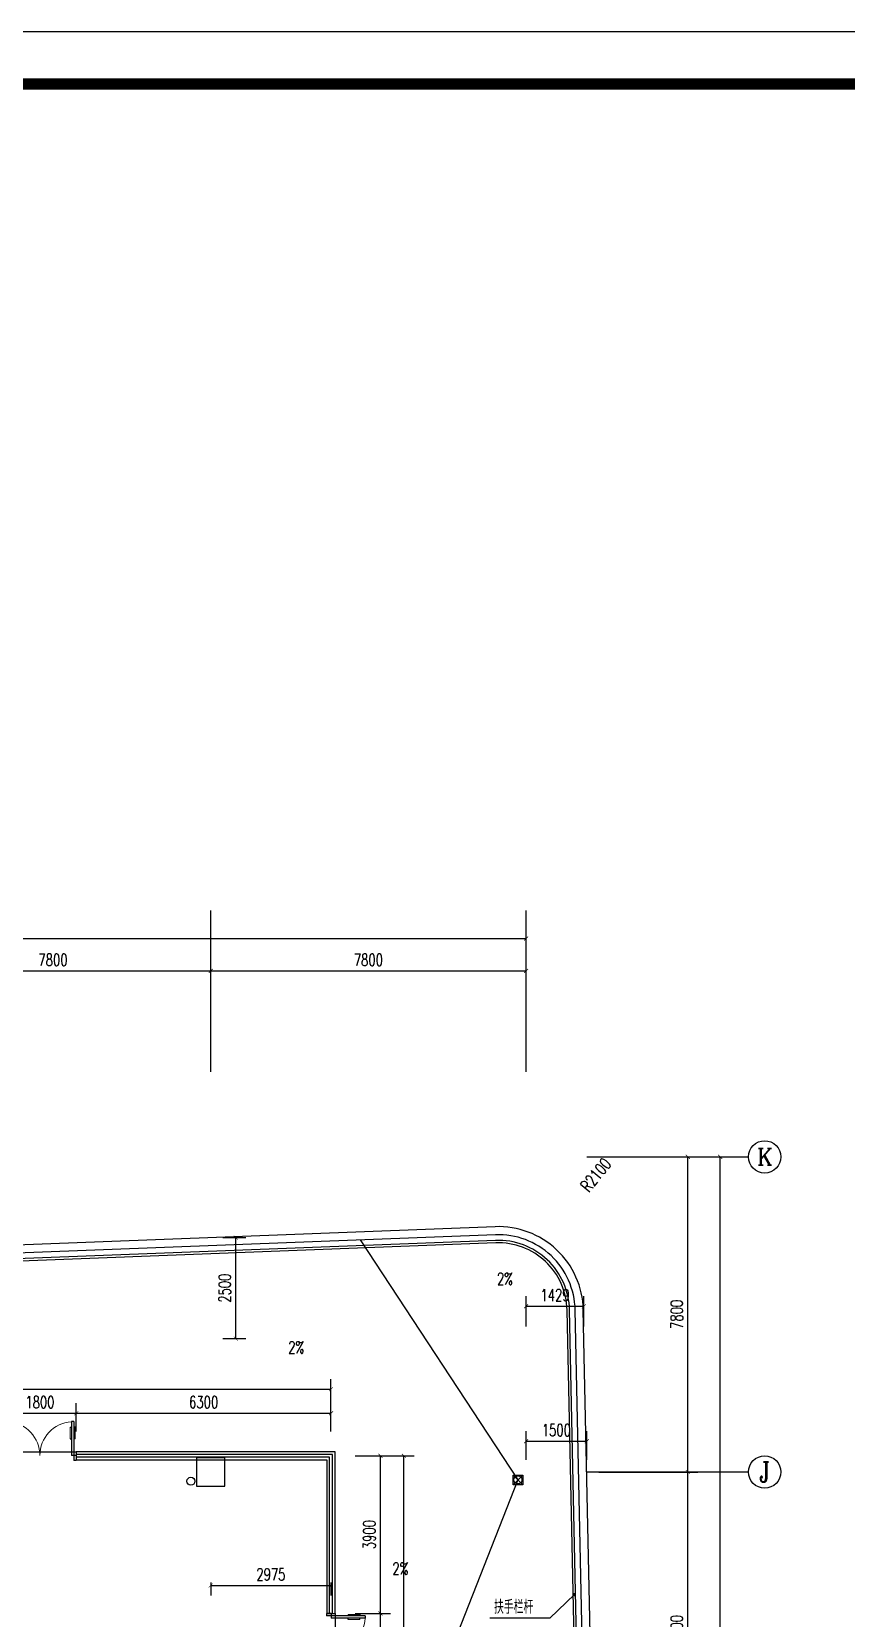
# Model space of a CAD drawing. Header units: millimetres. Extents: x 2680932 to 6187768, y 127588 to 383208.
# Drawn here: x 2766312 to 2786455, y 199823 to 239089 of the extents above; entities that cross this region are included whole.
import ezdxf
from ezdxf.enums import TextEntityAlignment as Align

# ---------------------------------------------------------------- set-up
doc = ezdxf.new("R2010")
doc.units = ezdxf.units.MM
doc.header["$LTSCALE"] = 20
for name, color, linetype in [('AXIS', 3, 'Continuous'), ('AXIS_TEXT', 7, 'Continuous'), ('COLUMN', 9, 'Continuous'), ('CURTWALL', 4, 'Continuous'), ('DIM_LEAD', 3, 'Continuous'), ('DIM_SYMB', 3, 'Continuous'), ('LAYER1', 6, 'Continuous'), ('PUB_DIM', 3, 'Continuous'), ('PUB_TEXT', 41, 'Continuous'), ('WINDOW', 4, 'Continuous'), ('屋面排水', 210, 'Continuous'), ('标注', 6, 'Continuous'), ('细线', 8, 'Continuous'), ('装饰一', 201, 'Continuous'), ('阳台栏杆', 149, 'Continuous')]:
    doc.layers.add(name, color=color, linetype=linetype)
doc.styles.add('_TCH_AXIS', font='COMPLEX', dxfattribs={"bigfont": 'GBCBIG'})
doc.styles.add('_TCH_DIM', font='SIMPLEX', dxfattribs={"bigfont": 'GBCBIG'})
doc.styles.add('_TCH_DIM_T3', font='SIMPLEX', dxfattribs={"width": 0.705882, "bigfont": 'GBCBIG'})
doc.styles.add('COMPLEX', font='complex')
doc.dimstyles.new('_TCH_ARCH&&100', dxfattribs={"dimtxt": 297.5, "dimasz": 100, "dimexe": 250, "dimexo": 300, "dimgap": 126.25, "dimtad": 1, "dimdec": 0, "dimzin": 0, "dimdsep": 46, "dimtxsty": '_TCH_DIM_T3', "dimblk": 'ARCHTICK', "dimcen": 0.09, "dimclrt": 7, "dimazin": 2, "dimtfac": 1, "dimtdec": 0, "dimtix": 1, "dimtmove": 2, "dimatfit": 3, "dimfxl": 1, "dimtolj": 1, "dimtzin": 0, "dimarcsym": 0})

# ---------------------------------------------------------------- blocks, each defined once
blk = doc.blocks.new('234554321')
at = {"layer": 'LAYER1', "color": 5}
blk.add_lwpolyline([(2236643.3, 12584.1), (2274744.2, 12584.1), (2274744.2, 38851.1), (2236643.3, 38851.1)], close=True, dxfattribs=at)
at = {"layer": 'LAYER1', "color": 8, "const_width": 66.6}
blk.add_lwpolyline([(2274439.8, 12888.6), (2274439.8, 38546.6), (2237780.7, 38546.6), (2237780.7, 12888.6)], close=True, dxfattribs=at)
blk = doc.blocks.new('sfdhfgj')
at = {"layer": '屋面排水'}
for p, q in [((-60, 60), (60, -60)), ((-60, -60), (60, 60))]:
    blk.add_line(p, q, dxfattribs=at)
blk.add_lwpolyline([(-60, 60), (60, 60), (60, -60), (-60, -60)], close=True, dxfattribs=at)
blk.add_circle((0, 0), 50, dxfattribs=at)
blk = doc.blocks.new('_ArchTick')
at = {"color": 0, "linetype": 'ByBlock', "lineweight": -3, "const_width": 0.15}
blk.add_lwpolyline([(-0.5, -0.5), (0.5, 0.5)], dxfattribs=at)
blk = doc.blocks.new('*D159')
at = {"layer": 'Defpoints', "color": 0, "lineweight": -3, "transparency": 16777216}
for p in [(2767413, 204897), (2765613, 204143), (2767413, 204143)]:
    blk.add_point(p, dxfattribs=at)
at = {"layer": 'PUB_DIM', "color": 0, "lineweight": -2, "transparency": 16777216}
for p, q in [((2765613, 204443), (2765613, 205147)), ((2767413, 204443), (2767413, 205147)), ((2765613, 204897), (2767413, 204897))]:
    blk.add_line(p, q, dxfattribs=at)
at = {"layer": 'PUB_DIM', "color": 0, "lineweight": -2, "transparency": 16777216, "xscale": 100, "yscale": 100, "zscale": 100, "rotation": 180}
blk.add_blockref('_ArchTick', (2765613, 204897), dxfattribs=at)
at = {"layer": 'PUB_DIM', "color": 0, "lineweight": -2, "transparency": 16777216, "xscale": 100, "yscale": 100, "zscale": 100}
blk.add_blockref('_ArchTick', (2767413, 204897), dxfattribs=at)
at = {"layer": 'PUB_DIM', "color": 7, "transparency": 16777216, "insert": (2766513, 205172), "char_height": 297.5, "attachment_point": 5, "style": '_TCH_DIM_T3'}
blk.add_mtext('\\A1;1800', dxfattribs=at)
blk = doc.blocks.new('*D160')
at = {"layer": 'Defpoints', "color": 0, "lineweight": -3, "transparency": 16777216}
for p in [(2773712, 204897), (2767413, 204143), (2773712, 204143)]:
    blk.add_point(p, dxfattribs=at)
at = {"layer": 'PUB_DIM', "color": 0, "lineweight": -2, "transparency": 16777216}
for p, q in [((2767413, 204443), (2767413, 205147)), ((2773712, 204443), (2773712, 205147)), ((2767413, 204897), (2773712, 204897))]:
    blk.add_line(p, q, dxfattribs=at)
at = {"layer": 'PUB_DIM', "color": 0, "lineweight": -2, "transparency": 16777216, "xscale": 100, "yscale": 100, "zscale": 100, "rotation": 180}
blk.add_blockref('_ArchTick', (2767413, 204897), dxfattribs=at)
at = {"layer": 'PUB_DIM', "color": 0, "lineweight": -2, "transparency": 16777216, "xscale": 100, "yscale": 100, "zscale": 100}
blk.add_blockref('_ArchTick', (2773712, 204897), dxfattribs=at)
at = {"layer": 'PUB_DIM', "color": 7, "transparency": 16777216, "insert": (2770563, 205172), "char_height": 297.5, "attachment_point": 5, "style": '_TCH_DIM_T3'}
blk.add_mtext('\\A1;6300', dxfattribs=at)
blk = doc.blocks.new('*D161')
at = {"layer": 'Defpoints', "color": 0, "lineweight": -3, "transparency": 16777216}
for p in [(2773712, 205493), (2751838, 204143), (2773712, 204143)]:
    blk.add_point(p, dxfattribs=at)
at = {"layer": 'PUB_DIM', "color": 0, "lineweight": -2, "transparency": 16777216}
for p, q in [((2751838, 204443), (2751838, 205743)), ((2751838, 205493), (2773712, 205493)), ((2773712, 204443), (2773712, 205743))]:
    blk.add_line(p, q, dxfattribs=at)
at = {"layer": 'PUB_DIM', "color": 0, "lineweight": -2, "transparency": 16777216, "xscale": 100, "yscale": 100, "zscale": 100, "rotation": 180}
blk.add_blockref('_ArchTick', (2751838, 205493), dxfattribs=at)
at = {"layer": 'PUB_DIM', "color": 0, "lineweight": -2, "transparency": 16777216, "xscale": 100, "yscale": 100, "zscale": 100}
blk.add_blockref('_ArchTick', (2773712, 205493), dxfattribs=at)
at = {"layer": 'PUB_DIM', "color": 7, "transparency": 16777216, "insert": (2762775, 205768), "char_height": 297.5, "attachment_point": 5, "style": '_TCH_DIM_T3'}
blk.add_mtext('\\A1;21874', dxfattribs=at)
blk = doc.blocks.new('*D162')
at = {"layer": 'Defpoints', "color": 0, "lineweight": -3, "transparency": 16777216}
for p in [(2774012, 203843), (2774935, 203843), (2774012, 199943)]:
    blk.add_point(p, dxfattribs=at)
at = {"layer": 'PUB_DIM', "color": 0, "lineweight": -2, "transparency": 16777216}
for p, q in [((2774312, 203843), (2775185, 203843)), ((2774935, 199943), (2774935, 203843)), ((2774312, 199943), (2775185, 199943))]:
    blk.add_line(p, q, dxfattribs=at)
at = {"layer": 'PUB_DIM', "color": 0, "lineweight": -2, "transparency": 16777216, "xscale": 100, "yscale": 100, "zscale": 100}
for p, rotation in [((2774935, 203843), 90), ((2774935, 199943), 270)]:
    blk.add_blockref('_ArchTick', p, dxfattribs=dict(at, rotation=rotation))
at = {"layer": 'PUB_DIM', "color": 7, "transparency": 16777216, "insert": (2774660, 201893), "char_height": 297.5, "attachment_point": 5, "rotation": 90, "style": '_TCH_DIM_T3'}
blk.add_mtext('\\A1;3900', dxfattribs=at)
blk = doc.blocks.new('*D163')
at = {"layer": 'Defpoints', "color": 0, "lineweight": -3, "transparency": 16777216}
for p in [(2774012, 199943), (2774935, 199943), (2774012, 198143)]:
    blk.add_point(p, dxfattribs=at)
at = {"layer": 'PUB_DIM', "color": 0, "lineweight": -2, "transparency": 16777216}
for p, q in [((2774312, 199943), (2775185, 199943)), ((2774935, 198143), (2774935, 199943)), ((2774312, 198143), (2775185, 198143))]:
    blk.add_line(p, q, dxfattribs=at)
at = {"layer": 'PUB_DIM', "color": 0, "lineweight": -2, "transparency": 16777216, "xscale": 100, "yscale": 100, "zscale": 100}
for p, rotation in [((2774935, 199943), 90), ((2774935, 198143), 270)]:
    blk.add_blockref('_ArchTick', p, dxfattribs=dict(at, rotation=rotation))
at = {"layer": 'PUB_DIM', "color": 7, "transparency": 16777216, "insert": (2774660, 199043), "char_height": 297.5, "attachment_point": 5, "rotation": 90, "style": '_TCH_DIM_T3'}
blk.add_mtext('\\A1;1800', dxfattribs=at)
blk = doc.blocks.new('*D167')
at = {"layer": 'Defpoints', "color": 0, "lineweight": -3, "transparency": 16777216}
for p in [(2774012, 203843), (2775516, 203843), (2774012, 180043)]:
    blk.add_point(p, dxfattribs=at)
at = {"layer": 'PUB_DIM', "color": 0, "lineweight": -2, "transparency": 16777216}
for p, q in [((2774312, 203843), (2775766, 203843)), ((2775516, 180043), (2775516, 203843)), ((2774312, 180043), (2775766, 180043))]:
    blk.add_line(p, q, dxfattribs=at)
at = {"layer": 'PUB_DIM', "color": 0, "lineweight": -2, "transparency": 16777216, "xscale": 100, "yscale": 100, "zscale": 100}
for p, rotation in [((2775516, 203843), 90), ((2775516, 180043), 270)]:
    blk.add_blockref('_ArchTick', p, dxfattribs=dict(at, rotation=rotation))
at = {"layer": 'PUB_DIM', "color": 7, "transparency": 16777216, "insert": (2775241, 191943), "char_height": 297.5, "attachment_point": 5, "rotation": 90, "style": '_TCH_DIM_T3'}
blk.add_mtext('\\A1;23800', dxfattribs=at)
blk = doc.blocks.new('*D181')
at = {"layer": 'Defpoints', "color": 0, "lineweight": -3, "transparency": 16777216}
for p in [(2779967, 207546), (2778537, 206743), (2779967, 206743)]:
    blk.add_point(p, dxfattribs=at)
at = {"layer": 'PUB_DIM', "color": 0, "lineweight": -2, "transparency": 16777216}
for p, q in [((2778537, 207043), (2778537, 207796)), ((2779967, 207043), (2779967, 207796)), ((2778537, 207546), (2779967, 207546))]:
    blk.add_line(p, q, dxfattribs=at)
at = {"layer": 'PUB_DIM', "color": 0, "lineweight": -2, "transparency": 16777216, "xscale": 100, "yscale": 100, "zscale": 100, "rotation": 180}
blk.add_blockref('_ArchTick', (2778537, 207546), dxfattribs=at)
at = {"layer": 'PUB_DIM', "color": 0, "lineweight": -2, "transparency": 16777216, "xscale": 100, "yscale": 100, "zscale": 100}
blk.add_blockref('_ArchTick', (2779967, 207546), dxfattribs=at)
at = {"layer": 'PUB_DIM', "color": 7, "transparency": 16777216, "insert": (2779252, 207821), "char_height": 297.5, "attachment_point": 5, "style": '_TCH_DIM_T3'}
blk.add_mtext('\\A1;1429', dxfattribs=at)
blk = doc.blocks.new('*D204')
at = {"layer": 'Defpoints', "color": 0, "lineweight": -3, "transparency": 16777216}
for p in [(2780037, 204206), (2778537, 203443), (2780037, 203443)]:
    blk.add_point(p, dxfattribs=at)
at = {"layer": 'PUB_DIM', "color": 0, "lineweight": -2, "transparency": 16777216}
for p, q in [((2778537, 203743), (2778537, 204456)), ((2778537, 204206), (2780037, 204206)), ((2780037, 203743), (2780037, 204456))]:
    blk.add_line(p, q, dxfattribs=at)
at = {"layer": 'PUB_DIM', "color": 0, "lineweight": -2, "transparency": 16777216, "xscale": 100, "yscale": 100, "zscale": 100, "rotation": 180}
blk.add_blockref('_ArchTick', (2778537, 204206), dxfattribs=at)
at = {"layer": 'PUB_DIM', "color": 0, "lineweight": -2, "transparency": 16777216, "xscale": 100, "yscale": 100, "zscale": 100}
blk.add_blockref('_ArchTick', (2780037, 204206), dxfattribs=at)
at = {"layer": 'PUB_DIM', "color": 7, "transparency": 16777216, "insert": (2779287, 204481), "char_height": 297.5, "attachment_point": 5, "style": '_TCH_DIM_T3'}
blk.add_mtext('\\A1;1500', dxfattribs=at)
blk = doc.blocks.new('*D205')
at = {"layer": 'Defpoints', "color": 0, "lineweight": -3, "transparency": 16777216}
for p in [(2770737, 209243), (2771360, 209243), (2770737, 206743)]:
    blk.add_point(p, dxfattribs=at)
at = {"layer": 'PUB_DIM', "color": 0, "lineweight": -2, "transparency": 16777216}
for p, q in [((2771037, 209243), (2771610, 209243)), ((2771360, 206743), (2771360, 209243)), ((2771037, 206743), (2771610, 206743))]:
    blk.add_line(p, q, dxfattribs=at)
at = {"layer": 'PUB_DIM', "color": 0, "lineweight": -2, "transparency": 16777216, "xscale": 100, "yscale": 100, "zscale": 100}
for p, rotation in [((2771360, 209243), 90), ((2771360, 206743), 270)]:
    blk.add_blockref('_ArchTick', p, dxfattribs=dict(at, rotation=rotation))
at = {"layer": 'PUB_DIM', "color": 7, "transparency": 16777216, "insert": (2771085, 207993), "char_height": 297.5, "attachment_point": 5, "rotation": 90, "style": '_TCH_DIM_T3'}
blk.add_mtext('\\A1;2500', dxfattribs=at)
blk = doc.blocks.new('*D216')
at = {"layer": 'Defpoints', "color": 0, "lineweight": -3, "transparency": 16777216}
for p in [(2770737, 201012), (2773712, 201012), (2773712, 200634)]:
    blk.add_point(p, dxfattribs=at)
at = {"layer": 'PUB_DIM', "color": 0, "lineweight": -2, "transparency": 16777216}
for p, q in [((2770737, 200712), (2770737, 200384)), ((2773712, 200712), (2773712, 200384)), ((2770737, 200634), (2773712, 200634))]:
    blk.add_line(p, q, dxfattribs=at)
at = {"layer": 'PUB_DIM', "color": 0, "lineweight": -2, "transparency": 16777216, "xscale": 100, "yscale": 100, "zscale": 100, "rotation": 180}
blk.add_blockref('_ArchTick', (2770737, 200634), dxfattribs=at)
at = {"layer": 'PUB_DIM', "color": 0, "lineweight": -2, "transparency": 16777216, "xscale": 100, "yscale": 100, "zscale": 100}
blk.add_blockref('_ArchTick', (2773712, 200634), dxfattribs=at)
at = {"layer": 'PUB_DIM', "color": 7, "transparency": 16777216, "insert": (2772225, 200909), "char_height": 297.5, "attachment_point": 5, "style": '_TCH_DIM_T3'}
blk.add_mtext('\\A1;2975', dxfattribs=at)
blk = doc.blocks.new('_FZH')
blk.add_lwpolyline([(-0.5, -0.5), (0.5, -0.5), (0.5, 0.5), (-0.5, 0.5)], close=True)
blk = doc.blocks.new('$DorLib2D$00000011')
for p, q in [((-0.467, 0.471), (-0.467, -0.062)), ((-0.467, 0.471), (-0.433, 0.471)), ((-0.433, 0.471), (-0.433, 0.004)), ((0.433, 0.471), (0.433, 0.004)), ((0.467, 0.471), (0.433, 0.471)), ((0.467, 0.471), (0.467, -0.062)), ((-0.483, 0.396), (-0.467, 0.396)), ((-0.483, 0.235), (-0.467, 0.235)), ((-0.417, 0.396), (-0.433, 0.396)), ((-0.417, 0.235), (-0.433, 0.235)), ((0.417, 0.396), (0.433, 0.396)), ((0.417, 0.235), (0.433, 0.235)), ((0.483, 0.396), (0.467, 0.396)), ((0.483, 0.235), (0.467, 0.235)), ((-0.5, 0.004), (-0.433, 0.004)), ((-0.5, 0.004), (-0.5, -0.062)), ((0.5, 0.004), (0.433, 0.004)), ((0.5, 0.004), (0.5, -0.062)), ((-0.5, -0.062), (-0.467, -0.062)), ((0.5, -0.062), (0.467, -0.062))]:
    blk.add_line(p, q)
at = {"lineweight": 13}
for p, q in [((-0.483, 0.396), (-0.483, 0.235)), ((-0.417, 0.396), (-0.417, 0.235)), ((0.417, 0.396), (0.417, 0.235)), ((0.483, 0.396), (0.483, 0.235))]:
    blk.add_line(p, q, dxfattribs=at)
for centre, start, end in [((-0.467, 0.004), 0, 85.904), ((0.467, 0.004), 94.096, 180)]:
    blk.add_arc(centre, 0.467, start, end, dxfattribs=at)
blk = doc.blocks.new('*D226')
at = {"layer": 'AXIS', "color": 0, "lineweight": -2, "transparency": 16777216}
for p, q in [((2762937, 213643), (2762937, 216093)), ((2770737, 213643), (2770737, 216093)), ((2762937, 215843), (2770737, 215843))]:
    blk.add_line(p, q, dxfattribs=at)
at = {"layer": 'Defpoints', "color": 0, "lineweight": -3, "transparency": 16777216}
for p in [(2770737, 215843), (2762937, 213343), (2770737, 213343)]:
    blk.add_point(p, dxfattribs=at)
at = {"layer": 'AXIS', "color": 0, "lineweight": -2, "transparency": 16777216, "xscale": 100, "yscale": 100, "zscale": 100, "rotation": 180}
blk.add_blockref('_ArchTick', (2762937, 215843), dxfattribs=at)
at = {"layer": 'AXIS', "color": 0, "lineweight": -2, "transparency": 16777216, "xscale": 100, "yscale": 100, "zscale": 100}
blk.add_blockref('_ArchTick', (2770737, 215843), dxfattribs=at)
at = {"layer": 'AXIS', "color": 7, "transparency": 16777216, "insert": (2766837, 216118), "char_height": 297.5, "attachment_point": 5, "style": '_TCH_DIM_T3'}
blk.add_mtext('\\A1;7800', dxfattribs=at)
blk = doc.blocks.new('*D227')
at = {"layer": 'AXIS', "color": 0, "lineweight": -2, "transparency": 16777216}
for p, q in [((2770737, 213643), (2770737, 216093)), ((2778537, 213643), (2778537, 216093)), ((2770737, 215843), (2778537, 215843))]:
    blk.add_line(p, q, dxfattribs=at)
at = {"layer": 'Defpoints', "color": 0, "lineweight": -3, "transparency": 16777216}
for p in [(2778537, 215843), (2770737, 213343), (2778537, 213343)]:
    blk.add_point(p, dxfattribs=at)
at = {"layer": 'AXIS', "color": 0, "lineweight": -2, "transparency": 16777216, "xscale": 100, "yscale": 100, "zscale": 100, "rotation": 180}
blk.add_blockref('_ArchTick', (2770737, 215843), dxfattribs=at)
at = {"layer": 'AXIS', "color": 0, "lineweight": -2, "transparency": 16777216, "xscale": 100, "yscale": 100, "zscale": 100}
blk.add_blockref('_ArchTick', (2778537, 215843), dxfattribs=at)
at = {"layer": 'AXIS', "color": 7, "transparency": 16777216, "insert": (2774637, 216118), "char_height": 297.5, "attachment_point": 5, "style": '_TCH_DIM_T3'}
blk.add_mtext('\\A1;7800', dxfattribs=at)
blk = doc.blocks.new('*D228')
at = {"layer": 'AXIS', "color": 0, "lineweight": -2, "transparency": 16777216}
for p, q in [((2727187, 213643), (2727187, 216893)), ((2778537, 213643), (2778537, 216893)), ((2727187, 216643), (2778537, 216643))]:
    blk.add_line(p, q, dxfattribs=at)
at = {"layer": 'Defpoints', "color": 0, "lineweight": -3, "transparency": 16777216}
for p in [(2778537, 216643), (2727187, 213343), (2778537, 213343)]:
    blk.add_point(p, dxfattribs=at)
at = {"layer": 'AXIS', "color": 0, "lineweight": -2, "transparency": 16777216, "xscale": 100, "yscale": 100, "zscale": 100, "rotation": 180}
blk.add_blockref('_ArchTick', (2727187, 216643), dxfattribs=at)
at = {"layer": 'AXIS', "color": 0, "lineweight": -2, "transparency": 16777216, "xscale": 100, "yscale": 100, "zscale": 100}
blk.add_blockref('_ArchTick', (2778537, 216643), dxfattribs=at)
at = {"layer": 'AXIS', "color": 7, "transparency": 16777216, "insert": (2752862, 216918), "char_height": 297.5, "attachment_point": 5, "style": '_TCH_DIM_T3'}
blk.add_mtext('\\A1;51350', dxfattribs=at)
blk = doc.blocks.new('*D244')
at = {"layer": 'AXIS', "color": 0, "lineweight": -2, "transparency": 16777216}
for p, q in [((2780337, 203443), (2782787, 203443)), ((2782537, 195643), (2782537, 203443)), ((2780337, 195643), (2782787, 195643))]:
    blk.add_line(p, q, dxfattribs=at)
at = {"layer": 'Defpoints', "color": 0, "lineweight": -3, "transparency": 16777216}
for p in [(2780037, 203443), (2782537, 203443), (2780037, 195643)]:
    blk.add_point(p, dxfattribs=at)
at = {"layer": 'AXIS', "color": 0, "lineweight": -2, "transparency": 16777216, "xscale": 100, "yscale": 100, "zscale": 100}
for p, rotation in [((2782537, 203443), 90), ((2782537, 195643), 270)]:
    blk.add_blockref('_ArchTick', p, dxfattribs=dict(at, rotation=rotation))
at = {"layer": 'AXIS', "color": 7, "transparency": 16777216, "insert": (2782262, 199543), "char_height": 297.5, "attachment_point": 5, "rotation": 90, "style": '_TCH_DIM_T3'}
blk.add_mtext('\\A1;7800', dxfattribs=at)
blk = doc.blocks.new('*D245')
at = {"layer": 'AXIS', "color": 0, "lineweight": -2, "transparency": 16777216}
for p, q in [((2780337, 211243), (2782787, 211243)), ((2782537, 203443), (2782537, 211243)), ((2780337, 203443), (2782787, 203443))]:
    blk.add_line(p, q, dxfattribs=at)
at = {"layer": 'Defpoints', "color": 0, "lineweight": -3, "transparency": 16777216}
for p in [(2780037, 211243), (2782537, 211243), (2780037, 203443)]:
    blk.add_point(p, dxfattribs=at)
at = {"layer": 'AXIS', "color": 0, "lineweight": -2, "transparency": 16777216, "xscale": 100, "yscale": 100, "zscale": 100}
for p, rotation in [((2782537, 211243), 90), ((2782537, 203443), 270)]:
    blk.add_blockref('_ArchTick', p, dxfattribs=dict(at, rotation=rotation))
at = {"layer": 'AXIS', "color": 7, "transparency": 16777216, "insert": (2782262, 207343), "char_height": 297.5, "attachment_point": 5, "rotation": 90, "style": '_TCH_DIM_T3'}
blk.add_mtext('\\A1;7800', dxfattribs=at)
blk = doc.blocks.new('*D246')
at = {"layer": 'AXIS', "color": 0, "lineweight": -2, "transparency": 16777216}
for p, q in [((2780337, 211243), (2783587, 211243)), ((2783337, 148843), (2783337, 211243)), ((2780337, 148843), (2783587, 148843))]:
    blk.add_line(p, q, dxfattribs=at)
at = {"layer": 'Defpoints', "color": 0, "lineweight": -3, "transparency": 16777216}
for p in [(2780037, 211243), (2783337, 211243), (2780037, 148843)]:
    blk.add_point(p, dxfattribs=at)
at = {"layer": 'AXIS', "color": 0, "lineweight": -2, "transparency": 16777216, "xscale": 100, "yscale": 100, "zscale": 100}
for p, rotation in [((2783337, 211243), 90), ((2783337, 148843), 270)]:
    blk.add_blockref('_ArchTick', p, dxfattribs=dict(at, rotation=rotation))
at = {"layer": 'AXIS', "color": 7, "transparency": 16777216, "insert": (2783062, 180043), "char_height": 297.5, "attachment_point": 5, "rotation": 90, "style": '_TCH_DIM_T3'}
blk.add_mtext('\\A1;62400', dxfattribs=at)
blk = doc.blocks.new('_AXISO')
blk.add_circle((0, 0), 0.5)
at = {"layer": 'AXIS_TEXT', "style": 'COMPLEX', "width": 1.041667}
blk.add_attdef('A', text='', height=0.56, dxfattribs=at).set_placement((-0.25, -0.28), (0.25, -0.28), align=Align.FIT)

msp = doc.modelspace()

# ---------------------------------------------------------------- linework, layer by layer
at = {"layer": 'AXIS'}
for p, q in [((2770737.3, 213343.1), (2770737.3, 217343.1)), ((2778537.3, 213343.1), (2778537.3, 217343.1)), ((2780037.3, 211243.1), (2784037.3, 211243.1)), ((2780037.3, 203443.1), (2784037.3, 203443.1))]:
    msp.add_line(p, q, dxfattribs=at)
at = {"layer": 'CURTWALL'}
for p, q in [((2773812.4, 203943.1), (2767412.8, 203943.1)), ((2767412.8, 203943.1), (2767412.8, 203743.1)), ((2773745.7, 203876.4), (2767412.8, 203876.4)), ((2773679, 203809.7), (2767412.8, 203809.7)), ((2773679, 199942.9), (2773679, 203809.7)), ((2773745.7, 199942.9), (2773745.7, 203876.4)), ((2773812.4, 199942.9), (2773812.4, 203943.1)), ((2767412.8, 203743.1), (2773612.4, 203743.1)), ((2773612.4, 203743.1), (2773612.4, 199942.9)), ((2773612.4, 199942.9), (2773812.4, 199942.9))]:
    msp.add_line(p, q, dxfattribs=at)
at = {"layer": 'DIM_LEAD'}
for p, q in [((2779732.2, 200408.8), (2779122.9, 199829.1)), ((2779122.9, 199829.1), (2777638.1, 199829.1))]:
    msp.add_line(p, q, dxfattribs=at)
at = {"layer": 'DIM_LEAD', "const_width": 40}
msp.add_lwpolyline([(2779746.7, 200422.6, 1), (2779717.7, 200395, 1)], format="xyb", close=True, dxfattribs=at)
at = {"layer": 'DIM_SYMB'}
for points in [[(2777951.8, 207984.4, 0, 0, 0), (2777322.9, 206941.2, 80, 0, 0), (2777168.1, 206684.3, 0, 0, 0)], [(2773139.7, 206527.6, 0, 0, 0), (2774595.3, 206527.6, 80, 0, 0), (2774895.3, 206527.6, 0, 0, 0)], [(2776375.8, 206598.3, 0, 0, 0), (2777064.3, 205497.3, 80, 0, 0), (2777223.4, 205243, 0, 0, 0)], [(2775716.9, 201051.3, 0, 0, 0), (2776297.1, 201051.3, 80, 0, 0), (2776597.1, 201051.3, 0, 0, 0)]]:
    msp.add_lwpolyline(points, format="xyseb", dxfattribs=at)
at = {"layer": 'PUB_DIM'}
msp.add_lwpolyline([(2780828.1, 211052.8, 0, 0, 0), (2779308.4, 209195.3, 66, 0, 0), (2779181.7, 209040.5, 0, 0, 0)], format="xyseb", dxfattribs=at)
at = {"layer": '屋面排水'}
for p, q in [((2774435.8, 209185.2), (2778335.7, 203248.8)), ((2778335.7, 203248.8), (2773812.4, 191772.9))]:
    msp.add_line(p, q, dxfattribs=at)
for centre in [(2770247.5, 203215.3), (2778335.7, 203248.8)]:
    msp.add_circle(centre, 100, dxfattribs=at)
at = {"layer": '细线'}
for p, q in [((2765612.8, 203943.1), (2767412.8, 203943.1)), ((2773812.4, 199942.9), (2773812.4, 198142.9))]:
    msp.add_line(p, q, dxfattribs=at)
at = {"layer": '装饰一'}
for points in [[(2780539.2, 179951.7), (2779951.4, 207460, 0.4192246), (2777771.2, 209513.6), (2751696.9, 208510.7, 0.1889402), (2750693.9, 208072.5), (2726821.4, 184200, 0.1951669), (2726382.2, 183161), (2725894.9, 149373.3, 0.4109331), (2727648.6, 147547.9), (2755314.3, 146838.5, 0.4559937), (2757760, 149512.8), (2757392.2, 152700.5, -0.4333475), (2778550.4, 177809.8, 0.4050511)], [(2780339.3, 179947.5), (2779751.5, 207455.7, 0.4192246), (2777778.9, 209313.7), (2751704.6, 208310.9, 0.1889402), (2750835.4, 207931.1), (2726962.8, 184058.6, 0.1951669), (2726582.2, 183158.1), (2726094.9, 149370.4, 0.4109331), (2727653.7, 147747.8), (2755319.4, 147038.5, 0.4559937), (2757561.3, 149489.9), (2757193.5, 152677.3, -0.4333439), (2778539.9, 178009.5, 0.4050511)]]:
    msp.add_lwpolyline(points, format="xyb", close=True, dxfattribs=at)
at = {"layer": '阳台栏杆'}
for points in [[(2773812.4, 177399.4, -0.0524572), (2778532.5, 178149.3, 0.4050511), (2780199.3, 179944.5), (2779611.5, 207452.7, 0.4192246), (2777784.3, 209173.8), (2751710, 208171, 0.1889402), (2750934.3, 207832.1), (2727061.8, 183959.6, 0.1951669), (2726722.2, 183156.1), (2726234.9, 149368.4, 0.4109331), (2727657.3, 147887.8), (2755323, 147178.4, 0.4559937), (2757422.2, 149473.9), (2757054.5, 152661.1, -0.0272415), (2756897.6, 155143.1, -0.0272415)], [(2773812.4, 177461.5, -0.0522808), (2778529.3, 178209.2, 0.4050511), (2780139.3, 179943.2), (2779551.5, 207451.5, 0.4192246), (2777786.6, 209113.9), (2751712.3, 208111, 0.1889402), (2750976.8, 207789.7), (2727104.3, 183917.2, 0.1951669), (2726782.2, 183155.2), (2726294.9, 149367.5, 0.4109331), (2727658.8, 147947.8), (2755324.5, 147238.4, 0.4559937), (2757362.6, 149467), (2756994.9, 152654.1, -0.0272463), (2756837.6, 155143.1, -0.0272463)]]:
    msp.add_lwpolyline(points, format="xyb", dxfattribs=at)

# ---------------------------------------------------------------- block references
at = {"layer": 'AXIS'}
ref = msp.add_blockref('_AXISO', (2784437.3, 211243.1), dxfattribs=dict(at, xscale=800, yscale=800, zscale=800))
ref.add_attrib('A', 'K', dxfattribs={"layer": 'AXIS_TEXT', "height": 415.3, "style": '_TCH_AXIS'}).set_placement((2784249.4, 211035.4), (2784625.1, 211035.4), align=Align.FIT)
ref = msp.add_blockref('_AXISO', (2784437.3, 203443.1), dxfattribs=dict(at, xscale=800, yscale=800, zscale=800))
ref.add_attrib('A', 'J', dxfattribs={"layer": 'AXIS_TEXT', "height": 496.1, "style": '_TCH_AXIS'}).set_placement((2784307.4, 203195), (2784567.2, 203195), align=Align.FIT)
at = {"layer": 'COLUMN', "xscale": 700, "yscale": 700, "zscale": 700}
msp.add_blockref('_FZH', (2770737.3, 203443.1), dxfattribs=at)
at = {"layer": 'WINDOW', "xscale": 1800, "yscale": -1800, "zscale": 1800}
for p, rotation in [((2766512.8, 203843.1), 180), ((2773712.4, 199042.9), 90)]:
    msp.add_blockref('$DorLib2D$00000011', p, dxfattribs=dict(at, rotation=rotation))
at = {"layer": '屋面排水', "xscale": 2, "yscale": 2, "zscale": 2}
msp.add_blockref('sfdhfgj', (2778335.7, 203248.8), dxfattribs=at)
at = {"layer": '标注', "color": 7, "lineweight": -3, "xscale": 4.244890084024519, "yscale": 4.244890084140934, "zscale": 4.244890084107567}
msp.add_blockref('234554321', (-6813372.8, 74170.2), dxfattribs=at)

# ---------------------------------------------------------------- texts
at = {"layer": 'PUB_DIM', "color": 7, "style": '_TCH_DIM', "width": 0.705882}
msp.add_text('R2100', height=297.5, rotation=50.71069, dxfattribs=at).set_placement((2780090.9, 210351))
at = {"layer": 'PUB_TEXT', "style": '_TCH_DIM', "width": 0.705882}
for p in [(2777816, 208074.3), (2772654.7, 206378.9), (2775231.9, 200902.5)]:
    msp.add_text('2%', height=297.5, dxfattribs=at).set_placement(p)
at = {"layer": 'PUB_TEXT', "style": '_TCH_DIM'}
msp.add_text('扶手栏杆', height=337.59, dxfattribs=at).set_placement((2777743.1, 199934.1))

# ---------------------------------------------------------------- dimensions: what is measured, and where the dimension line sits
at = {"layer": 'AXIS'}
for p1, p2, distance, picture, middle in [((2727187.3, 213343.1), (2778537.3, 213343.1), 3300, '*D228', (2752862.3, 216918.1)), ((2762937.3, 213343.1), (2770737.3, 213343.1), 2500, '*D226', (2766837.3, 216118.1)), ((2770737.3, 213343.1), (2778537.3, 213343.1), 2500, '*D227', (2774637.3, 216118.1)), ((2780037.3, 203443.1), (2780037.3, 211243.1), -2500, '*D245', (2782262.3, 207343.1)), ((2780037.3, 148843.1), (2780037.3, 211243.1), -3300, '*D246', (2783062.3, 180043.1)), ((2780037.3, 195643.1), (2780037.3, 203443.1), -2500, '*D244', (2782262.3, 199543.1))]:
    dim = msp.add_aligned_dim(p1=p1, p2=p2, distance=distance, dimstyle='_TCH_ARCH&&100', dxfattribs=at)
    dim.commit()
    dim.dimension.update_dxf_attribs({"geometry": picture, "text_midpoint": middle})
at = {"layer": 'PUB_DIM'}
for p1, p2, distance, picture, middle in [((2770737.3, 206743.1), (2770737.3, 209243.1), -623.1, '*D205', (2771085.4, 207993.1)), ((2778537.2731, 206743.0591), (2779966.7603, 206743.0591), 803.2036, '*D181', (2779252.0167, 207821.2627)), ((2751838.5, 204143.1), (2773712.4, 204143.1), 1349.6, '*D161', (2762775.4, 205767.6)), ((2765612.8, 204143.1), (2767412.8, 204143.1), 754.3, '*D159', (2766512.8, 205172.4)), ((2767412.8, 204143.1), (2773712.4, 204143.1), 754.3, '*D160', (2770562.6, 205172.4)), ((2778537.3, 203443.1), (2780037.3, 203443.1), 763.2, '*D204', (2779287.3, 204481.3)), ((2774012.4, 199942.9), (2774012.4, 203843.1), -922.9, '*D162', (2774660.3, 201893)), ((2774012.4, 180043.1), (2774012.4, 203843.1), -1503.4, '*D167', (2775240.7, 191943.1)), ((2770737.3, 201011.8), (2773712.4, 201011.8), -378.1, '*D216', (2772224.8, 200908.7)), ((2774012.4, 198142.9), (2774012.4, 199942.9), -922.9, '*D163', (2774660.3, 199042.9))]:
    dim = msp.add_aligned_dim(p1=p1, p2=p2, distance=distance, dimstyle='_TCH_ARCH&&100', dxfattribs=at)
    dim.commit()
    dim.dimension.update_dxf_attribs({"geometry": picture, "text_midpoint": middle})

doc.saveas('drawing.dxf')
